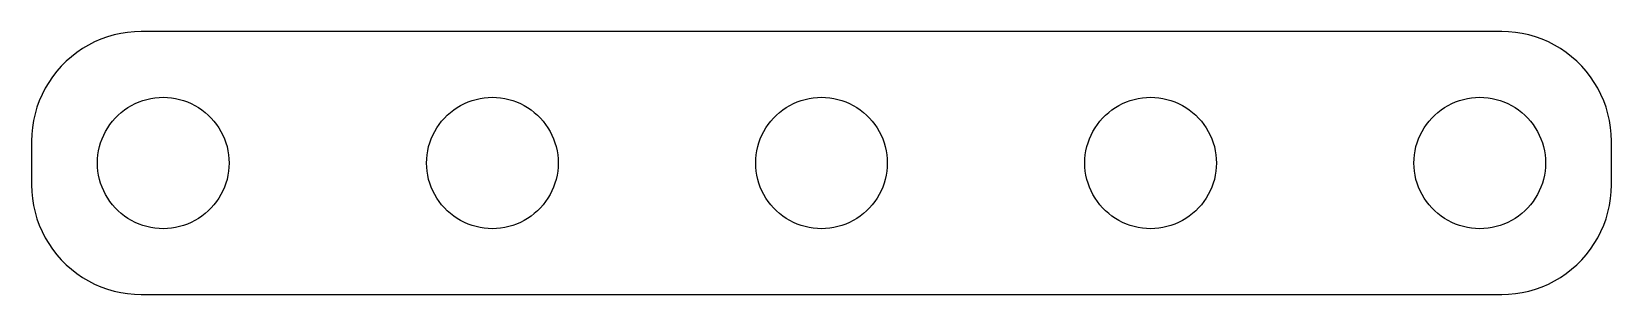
# Model space of a CAD drawing. Header units: metres. Extents: x -36 to 36, y -6 to 6.
import ezdxf

# ---------------------------------------------------------------- set-up
doc = ezdxf.new("R2010")
doc.units = ezdxf.units.M

msp = doc.modelspace()

# ---------------------------------------------------------------- linework, layer by layer
for p, q in [((-32.2435, 5.84291), (-32.5451, 5.75528)), ((-31.9369, 5.91144), (-32.2435, 5.84291)), ((-31.6267, 5.96057), (-31.9369, 5.91144)), ((-31.3139, 5.99013), (-31.6267, 5.96057)), ((-31, 6), (-31.3139, 5.99013)), ((31, 6), (-31, 6)), ((31.3139, 5.99013), (31, 6)), ((31.6267, 5.96057), (31.3139, 5.99013)), ((31.9369, 5.91144), (31.6267, 5.96057)), ((32.2435, 5.84291), (31.9369, 5.91144)), ((32.5451, 5.75528), (32.2435, 5.84291)), ((-33.9389, 5.04509), (-34.1871, 4.85257)), ((-33.6791, 5.22163), (-33.9389, 5.04509)), ((-33.4088, 5.38153), (-33.6791, 5.22163)), ((-33.1289, 5.52414), (-33.4088, 5.38153)), ((-32.8406, 5.64888), (-33.1289, 5.52414)), ((-32.5451, 5.75528), (-32.8406, 5.64888)), ((32.8406, 5.64888), (32.5451, 5.75528)), ((33.1289, 5.52414), (32.8406, 5.64888)), ((33.4088, 5.38153), (33.1289, 5.52414)), ((33.6791, 5.22163), (33.4088, 5.38153)), ((33.9389, 5.04509), (33.6791, 5.22163)), ((34.1871, 4.85257), (33.9389, 5.04509)), ((-34.6448, 4.42273), (-34.8526, 4.18712)), ((-34.4227, 4.64484), (-34.6448, 4.42273)), ((-34.1871, 4.85257), (-34.4227, 4.64484)), ((34.4227, 4.64484), (34.1871, 4.85257)), ((34.6448, 4.42273), (34.4227, 4.64484)), ((34.8526, 4.18712), (34.6448, 4.42273)), ((-35.2216, 3.67914), (-35.3815, 3.40877)), ((-35.0451, 3.93892), (-35.2216, 3.67914)), ((-34.8526, 4.18712), (-35.0451, 3.93892)), ((35.0451, 3.93892), (34.8526, 4.18712)), ((35.2216, 3.67914), (35.0451, 3.93892)), ((35.3815, 3.40877), (35.2216, 3.67914)), ((-35.5241, 3.12889), (-35.6489, 2.84062)), ((-35.3815, 3.40877), (-35.5241, 3.12889)), ((-30.927, 2.85316), (-30.7461, 2.90575)), ((-30.7461, 2.90575), (-30.5621, 2.94685)), ((-30.5621, 2.94685), (-30.376, 2.97633)), ((-30.376, 2.97633), (-30.1884, 2.99408)), ((-30.1884, 2.99408), (-30, 3)), ((-30, 3), (-29.8116, 2.99408)), ((-29.8116, 2.99408), (-29.624, 2.97633)), ((-29.624, 2.97633), (-29.4379, 2.94685)), ((-29.4379, 2.94685), (-29.2539, 2.90575)), ((-29.2539, 2.90575), (-29.0729, 2.85316)), ((-15.927, 2.85316), (-15.7461, 2.90575)), ((-15.7461, 2.90575), (-15.5621, 2.94685)), ((-15.5621, 2.94685), (-15.376, 2.97633)), ((-15.376, 2.97633), (-15.1884, 2.99408)), ((-15.1884, 2.99408), (-15, 3)), ((-15, 3), (-14.8116, 2.99408)), ((-14.8116, 2.99408), (-14.624, 2.97633)), ((-14.624, 2.97633), (-14.4379, 2.94685)), ((-14.4379, 2.94685), (-14.2539, 2.90575)), ((-14.2539, 2.90575), (-14.0729, 2.85316)), ((-0.927048, 2.85316), (-0.746063, 2.90575)), ((-0.746063, 2.90575), (-0.562134, 2.94685)), ((-0.562134, 2.94685), (-0.375992, 2.97633)), ((-0.375992, 2.97633), (-0.18837, 2.99408)), ((-0.18837, 2.99408), (0, 3)), ((0, 3), (0.18837, 2.99408)), ((0.18837, 2.99408), (0.375992, 2.97633)), ((0.375992, 2.97633), (0.562134, 2.94685)), ((0.562134, 2.94685), (0.746063, 2.90575)), ((0.746063, 2.90575), (0.927048, 2.85316)), ((14.0729, 2.85316), (14.2539, 2.90575)), ((14.2539, 2.90575), (14.4379, 2.94685)), ((14.4379, 2.94685), (14.624, 2.97633)), ((14.624, 2.97633), (14.8116, 2.99408)), ((14.8116, 2.99408), (15, 3)), ((15, 3), (15.1884, 2.99408)), ((15.1884, 2.99408), (15.376, 2.97633)), ((15.376, 2.97633), (15.5621, 2.94685)), ((15.5621, 2.94685), (15.7461, 2.90575)), ((15.7461, 2.90575), (15.927, 2.85316)), ((29.0729, 2.85316), (29.2539, 2.90575)), ((29.2539, 2.90575), (29.4379, 2.94685)), ((29.4379, 2.94685), (29.624, 2.97633)), ((29.624, 2.97633), (29.8116, 2.99408)), ((29.8116, 2.99408), (30, 3)), ((30, 3), (30.1884, 2.99408)), ((30.1884, 2.99408), (30.376, 2.97633)), ((30.376, 2.97633), (30.5621, 2.94685)), ((30.5621, 2.94685), (30.7461, 2.90575)), ((30.7461, 2.90575), (30.927, 2.85316)), ((35.5241, 3.12889), (35.3815, 3.40877)), ((35.6489, 2.84062), (35.5241, 3.12889)), ((-35.8429, 2.24345), (-35.9114, 1.9369)), ((-35.7553, 2.54509), (-35.8429, 2.24345)), ((-35.6489, 2.84062), (-35.7553, 2.54509)), ((-32.1869, 2.05363), (-32.0536, 2.1869)), ((-32.0536, 2.1869), (-31.9123, 2.31154)), ((-31.9123, 2.31154), (-31.7634, 2.42705)), ((-31.7634, 2.42705), (-31.6075, 2.53297)), ((-31.6075, 2.53297), (-31.4453, 2.62891)), ((-31.4453, 2.62891), (-31.2773, 2.71448)), ((-31.2773, 2.71448), (-31.1044, 2.78932)), ((-31.1044, 2.78932), (-30.927, 2.85316)), ((-29.0729, 2.85316), (-28.8956, 2.78932)), ((-28.8956, 2.78932), (-28.7227, 2.71448)), ((-28.7227, 2.71448), (-28.5547, 2.62891)), ((-28.5547, 2.62891), (-28.3925, 2.53297)), ((-28.3925, 2.53297), (-28.2366, 2.42705)), ((-28.2366, 2.42705), (-28.0877, 2.31154)), ((-28.0877, 2.31154), (-27.9464, 2.1869)), ((-27.9464, 2.1869), (-27.8131, 2.05363)), ((-17.1869, 2.05363), (-17.0536, 2.1869)), ((-17.0536, 2.1869), (-16.9123, 2.31154)), ((-16.9123, 2.31154), (-16.7634, 2.42705)), ((-16.7634, 2.42705), (-16.6075, 2.53297)), ((-16.6075, 2.53297), (-16.4453, 2.62891)), ((-16.4453, 2.62891), (-16.2773, 2.71448)), ((-16.2773, 2.71448), (-16.1044, 2.78932)), ((-16.1044, 2.78932), (-15.927, 2.85316)), ((-14.0729, 2.85316), (-13.8956, 2.78932)), ((-13.8956, 2.78932), (-13.7227, 2.71448)), ((-13.7227, 2.71448), (-13.5547, 2.62891)), ((-13.5547, 2.62891), (-13.3925, 2.53297)), ((-13.3925, 2.53297), (-13.2366, 2.42705)), ((-13.2366, 2.42705), (-13.0877, 2.31154)), ((-13.0877, 2.31154), (-12.9464, 2.1869)), ((-12.9464, 2.1869), (-12.8131, 2.05363)), ((-2.1869, 2.05363), (-2.05363, 2.1869)), ((-2.05363, 2.1869), (-1.91226, 2.31154)), ((-1.91226, 2.31154), (-1.76335, 2.42705)), ((-1.76335, 2.42705), (-1.60747, 2.53297)), ((-1.60747, 2.53297), (-1.44525, 2.62891)), ((-1.44525, 2.62891), (-1.27733, 2.71448)), ((-1.27733, 2.71448), (-1.10437, 2.78932)), ((-1.10437, 2.78932), (-0.927048, 2.85316)), ((0.927048, 2.85316), (1.10437, 2.78932)), ((1.10437, 2.78932), (1.27733, 2.71448)), ((1.27733, 2.71448), (1.44525, 2.62891)), ((1.44525, 2.62891), (1.60747, 2.53297)), ((1.60747, 2.53297), (1.76335, 2.42705)), ((1.76335, 2.42705), (1.91226, 2.31154)), ((1.91226, 2.31154), (2.05363, 2.1869)), ((2.05363, 2.1869), (2.1869, 2.05363)), ((12.8131, 2.05363), (12.9464, 2.1869)), ((12.9464, 2.1869), (13.0877, 2.31154)), ((13.0877, 2.31154), (13.2366, 2.42705)), ((13.2366, 2.42705), (13.3925, 2.53297)), ((13.3925, 2.53297), (13.5547, 2.62891)), ((13.5547, 2.62891), (13.7227, 2.71448)), ((13.7227, 2.71448), (13.8956, 2.78932)), ((13.8956, 2.78932), (14.0729, 2.85316)), ((15.927, 2.85316), (16.1044, 2.78932)), ((16.1044, 2.78932), (16.2773, 2.71448)), ((16.2773, 2.71448), (16.4453, 2.62891)), ((16.4453, 2.62891), (16.6075, 2.53297)), ((16.6075, 2.53297), (16.7634, 2.42705)), ((16.7634, 2.42705), (16.9123, 2.31154)), ((16.9123, 2.31154), (17.0536, 2.1869)), ((17.0536, 2.1869), (17.1869, 2.05363)), ((27.8131, 2.05363), (27.9464, 2.1869)), ((27.9464, 2.1869), (28.0877, 2.31154)), ((28.0877, 2.31154), (28.2366, 2.42705)), ((28.2366, 2.42705), (28.3925, 2.53297)), ((28.3925, 2.53297), (28.5547, 2.62891)), ((28.5547, 2.62891), (28.7227, 2.71448)), ((28.7227, 2.71448), (28.8956, 2.78932)), ((28.8956, 2.78932), (29.0729, 2.85316)), ((30.927, 2.85316), (31.1044, 2.78932)), ((31.1044, 2.78932), (31.2773, 2.71448)), ((31.2773, 2.71448), (31.4453, 2.62891)), ((31.4453, 2.62891), (31.6075, 2.53297)), ((31.6075, 2.53297), (31.7634, 2.42705)), ((31.7634, 2.42705), (31.9123, 2.31154)), ((31.9123, 2.31154), (32.0536, 2.1869)), ((32.0536, 2.1869), (32.1869, 2.05363)), ((35.7553, 2.54509), (35.6489, 2.84062)), ((35.8429, 2.24345), (35.7553, 2.54509)), ((35.9114, 1.9369), (35.8429, 2.24345)), ((-35.9606, 1.62666), (-35.9901, 1.31395)), ((-35.9114, 1.9369), (-35.9606, 1.62666)), ((-32.7145, 1.27733), (-32.6289, 1.44525)), ((-32.6289, 1.44525), (-32.533, 1.60747)), ((-32.533, 1.60747), (-32.427, 1.76335)), ((-32.427, 1.76335), (-32.3115, 1.91226)), ((-32.3115, 1.91226), (-32.1869, 2.05363)), ((-27.8131, 2.05363), (-27.6884, 1.91226)), ((-27.6884, 1.91226), (-27.5729, 1.76335)), ((-27.5729, 1.76335), (-27.467, 1.60747)), ((-27.467, 1.60747), (-27.3711, 1.44525)), ((-27.3711, 1.44525), (-27.2855, 1.27733)), ((-17.7145, 1.27733), (-17.6289, 1.44525)), ((-17.6289, 1.44525), (-17.533, 1.60747)), ((-17.533, 1.60747), (-17.427, 1.76335)), ((-17.427, 1.76335), (-17.3115, 1.91226)), ((-17.3115, 1.91226), (-17.1869, 2.05363)), ((-12.8131, 2.05363), (-12.6884, 1.91226)), ((-12.6884, 1.91226), (-12.5729, 1.76335)), ((-12.5729, 1.76335), (-12.467, 1.60747)), ((-12.467, 1.60747), (-12.3711, 1.44525)), ((-12.3711, 1.44525), (-12.2855, 1.27733)), ((-2.71448, 1.27733), (-2.62891, 1.44525)), ((-2.62891, 1.44525), (-2.53297, 1.60747)), ((-2.53297, 1.60747), (-2.42705, 1.76335)), ((-2.42705, 1.76335), (-2.31154, 1.91226)), ((-2.31154, 1.91226), (-2.1869, 2.05363)), ((2.1869, 2.05363), (2.31154, 1.91226)), ((2.31154, 1.91226), (2.42705, 1.76335)), ((2.42705, 1.76335), (2.53297, 1.60747)), ((2.53297, 1.60747), (2.62891, 1.44525)), ((2.62891, 1.44525), (2.71448, 1.27733)), ((12.2855, 1.27733), (12.3711, 1.44525)), ((12.3711, 1.44525), (12.467, 1.60747)), ((12.467, 1.60747), (12.5729, 1.76335)), ((12.5729, 1.76335), (12.6884, 1.91226)), ((12.6884, 1.91226), (12.8131, 2.05363)), ((17.1869, 2.05363), (17.3115, 1.91226)), ((17.3115, 1.91226), (17.427, 1.76335)), ((17.427, 1.76335), (17.533, 1.60747)), ((17.533, 1.60747), (17.6289, 1.44525)), ((17.6289, 1.44525), (17.7145, 1.27733)), ((27.2855, 1.27733), (27.3711, 1.44525)), ((27.3711, 1.44525), (27.467, 1.60747)), ((27.467, 1.60747), (27.5729, 1.76335)), ((27.5729, 1.76335), (27.6884, 1.91226)), ((27.6884, 1.91226), (27.8131, 2.05363)), ((32.1869, 2.05363), (32.3115, 1.91226)), ((32.3115, 1.91226), (32.427, 1.76335)), ((32.427, 1.76335), (32.533, 1.60747)), ((32.533, 1.60747), (32.6289, 1.44525)), ((32.6289, 1.44525), (32.7145, 1.27733)), ((35.9606, 1.62666), (35.9114, 1.9369)), ((35.9901, 1.31395), (35.9606, 1.62666)), ((-35.9901, 1.31395), (-36, 1)), ((-36, 1), (-36, -1)), ((-32.9469, 0.562134), (-32.9057, 0.746063)), ((-32.9057, 0.746063), (-32.8532, 0.927048)), ((-32.8532, 0.927048), (-32.7893, 1.10437)), ((-32.7893, 1.10437), (-32.7145, 1.27733)), ((-27.2855, 1.27733), (-27.2107, 1.10437)), ((-27.2107, 1.10437), (-27.1468, 0.927048)), ((-27.1468, 0.927048), (-27.0942, 0.746063)), ((-27.0942, 0.746063), (-27.0531, 0.562134)), ((-17.9469, 0.562134), (-17.9057, 0.746063)), ((-17.9057, 0.746063), (-17.8532, 0.927048)), ((-17.8532, 0.927048), (-17.7893, 1.10437)), ((-17.7893, 1.10437), (-17.7145, 1.27733)), ((-12.2855, 1.27733), (-12.2107, 1.10437)), ((-12.2107, 1.10437), (-12.1468, 0.927048)), ((-12.1468, 0.927048), (-12.0942, 0.746063)), ((-12.0942, 0.746063), (-12.0531, 0.562134)), ((-2.94685, 0.562134), (-2.90575, 0.746063)), ((-2.90575, 0.746063), (-2.85316, 0.927048)), ((-2.85316, 0.927048), (-2.78932, 1.10437)), ((-2.78932, 1.10437), (-2.71448, 1.27733)), ((2.71448, 1.27733), (2.78932, 1.10437)), ((2.78932, 1.10437), (2.85316, 0.927048)), ((2.85316, 0.927048), (2.90575, 0.746063)), ((2.90575, 0.746063), (2.94685, 0.562134)), ((12.0531, 0.562134), (12.0942, 0.746063)), ((12.0942, 0.746063), (12.1468, 0.927048)), ((12.1468, 0.927048), (12.2107, 1.10437)), ((12.2107, 1.10437), (12.2855, 1.27733)), ((17.7145, 1.27733), (17.7893, 1.10437)), ((17.7893, 1.10437), (17.8532, 0.927048)), ((17.8532, 0.927048), (17.9057, 0.746063)), ((17.9057, 0.746063), (17.9469, 0.562134)), ((27.0531, 0.562134), (27.0942, 0.746063)), ((27.0942, 0.746063), (27.1468, 0.927048)), ((27.1468, 0.927048), (27.2107, 1.10437)), ((27.2107, 1.10437), (27.2855, 1.27733)), ((32.7145, 1.27733), (32.7893, 1.10437)), ((32.7893, 1.10437), (32.8532, 0.927048)), ((32.8532, 0.927048), (32.9057, 0.746063)), ((32.9057, 0.746063), (32.9469, 0.562134)), ((36, 1), (35.9901, 1.31395)), ((36, -1), (36, 1)), ((-33, 0), (-32.9941, 0.18837)), ((-32.9941, -0.18837), (-33, 0)), ((-32.9941, 0.18837), (-32.9763, 0.375992)), ((-32.9763, 0.375992), (-32.9469, 0.562134)), ((-27.0531, 0.562134), (-27.0237, 0.375992)), ((-27.0237, 0.375992), (-27.0059, 0.18837)), ((-27.0059, 0.18837), (-27, 0)), ((-27, 0), (-27.0059, -0.18837)), ((-18, 0), (-17.9941, 0.18837)), ((-17.9941, -0.18837), (-18, 0)), ((-17.9941, 0.18837), (-17.9763, 0.375992)), ((-17.9763, 0.375992), (-17.9469, 0.562134)), ((-12.0531, 0.562134), (-12.0237, 0.375992)), ((-12.0237, 0.375992), (-12.0059, 0.18837)), ((-12.0059, 0.18837), (-12, 0)), ((-12, 0), (-12.0059, -0.18837)), ((-3, 0), (-2.99408, 0.18837)), ((-2.99408, -0.18837), (-3, 0)), ((-2.99408, 0.18837), (-2.97633, 0.375992)), ((-2.97633, 0.375992), (-2.94685, 0.562134)), ((2.94685, 0.562134), (2.97633, 0.375992)), ((2.97633, 0.375992), (2.99408, 0.18837)), ((2.99408, 0.18837), (3, 0)), ((3, 0), (2.99408, -0.18837)), ((12, 0), (12.0059, 0.18837)), ((12.0059, -0.18837), (12, 0)), ((12.0059, 0.18837), (12.0237, 0.375992)), ((12.0237, 0.375992), (12.0531, 0.562134)), ((17.9469, 0.562134), (17.9763, 0.375992)), ((17.9763, 0.375992), (17.9941, 0.18837)), ((17.9941, 0.18837), (18, 0)), ((18, 0), (17.9941, -0.18837)), ((27, 0), (27.0059, 0.18837)), ((27.0059, -0.18837), (27, 0)), ((27.0059, 0.18837), (27.0237, 0.375992)), ((27.0237, 0.375992), (27.0531, 0.562134)), ((32.9469, 0.562134), (32.9763, 0.375992)), ((32.9763, 0.375992), (32.9941, 0.18837)), ((32.9941, 0.18837), (33, 0)), ((33, 0), (32.9941, -0.18837)), ((-32.9763, -0.375992), (-32.9941, -0.18837)), ((-32.9469, -0.562134), (-32.9763, -0.375992)), ((-32.9057, -0.746063), (-32.9469, -0.562134)), ((-27.0531, -0.562134), (-27.0942, -0.746063)), ((-27.0237, -0.375992), (-27.0531, -0.562134)), ((-27.0059, -0.18837), (-27.0237, -0.375992)), ((-17.9763, -0.375992), (-17.9941, -0.18837)), ((-17.9469, -0.562134), (-17.9763, -0.375992)), ((-17.9057, -0.746063), (-17.9469, -0.562134)), ((-12.0531, -0.562134), (-12.0942, -0.746063)), ((-12.0237, -0.375992), (-12.0531, -0.562134)), ((-12.0059, -0.18837), (-12.0237, -0.375992)), ((-2.97633, -0.375992), (-2.99408, -0.18837)), ((-2.94685, -0.562134), (-2.97633, -0.375992)), ((-2.90575, -0.746063), (-2.94685, -0.562134)), ((2.94685, -0.562134), (2.90575, -0.746063)), ((2.97633, -0.375992), (2.94685, -0.562134)), ((2.99408, -0.18837), (2.97633, -0.375992)), ((12.0237, -0.375992), (12.0059, -0.18837)), ((12.0531, -0.562134), (12.0237, -0.375992)), ((12.0942, -0.746063), (12.0531, -0.562134)), ((17.9469, -0.562134), (17.9057, -0.746063)), ((17.9763, -0.375992), (17.9469, -0.562134)), ((17.9941, -0.18837), (17.9763, -0.375992)), ((27.0237, -0.375992), (27.0059, -0.18837)), ((27.0531, -0.562134), (27.0237, -0.375992)), ((27.0942, -0.746063), (27.0531, -0.562134)), ((32.9469, -0.562134), (32.9057, -0.746063)), ((32.9763, -0.375992), (32.9469, -0.562134)), ((32.9941, -0.18837), (32.9763, -0.375992)), ((-36, -1), (-35.9901, -1.31395)), ((-35.9901, -1.31395), (-35.9606, -1.62666)), ((-32.8532, -0.927048), (-32.9057, -0.746063)), ((-32.7893, -1.10437), (-32.8532, -0.927048)), ((-32.7145, -1.27733), (-32.7893, -1.10437)), ((-32.6289, -1.44525), (-32.7145, -1.27733)), ((-27.2855, -1.27733), (-27.3711, -1.44525)), ((-27.2107, -1.10437), (-27.2855, -1.27733)), ((-27.1468, -0.927048), (-27.2107, -1.10437)), ((-27.0942, -0.746063), (-27.1468, -0.927048)), ((-17.8532, -0.927048), (-17.9057, -0.746063)), ((-17.7893, -1.10437), (-17.8532, -0.927048)), ((-17.7145, -1.27733), (-17.7893, -1.10437)), ((-17.6289, -1.44525), (-17.7145, -1.27733)), ((-12.2855, -1.27733), (-12.3711, -1.44525)), ((-12.2107, -1.10437), (-12.2855, -1.27733)), ((-12.1468, -0.927048), (-12.2107, -1.10437)), ((-12.0942, -0.746063), (-12.1468, -0.927048)), ((-2.85316, -0.927048), (-2.90575, -0.746063)), ((-2.78932, -1.10437), (-2.85316, -0.927048)), ((-2.71448, -1.27733), (-2.78932, -1.10437)), ((-2.62891, -1.44525), (-2.71448, -1.27733)), ((2.71448, -1.27733), (2.62891, -1.44525)), ((2.78932, -1.10437), (2.71448, -1.27733)), ((2.85316, -0.927048), (2.78932, -1.10437)), ((2.90575, -0.746063), (2.85316, -0.927048)), ((12.1468, -0.927048), (12.0942, -0.746063)), ((12.2107, -1.10437), (12.1468, -0.927048)), ((12.2855, -1.27733), (12.2107, -1.10437)), ((12.3711, -1.44525), (12.2855, -1.27733)), ((17.7145, -1.27733), (17.6289, -1.44525)), ((17.7893, -1.10437), (17.7145, -1.27733)), ((17.8532, -0.927048), (17.7893, -1.10437)), ((17.9057, -0.746063), (17.8532, -0.927048)), ((27.1468, -0.927048), (27.0942, -0.746063)), ((27.2107, -1.10437), (27.1468, -0.927048)), ((27.2855, -1.27733), (27.2107, -1.10437)), ((27.3711, -1.44525), (27.2855, -1.27733)), ((32.7145, -1.27733), (32.6289, -1.44525)), ((32.7893, -1.10437), (32.7145, -1.27733)), ((32.8532, -0.927048), (32.7893, -1.10437)), ((32.9057, -0.746063), (32.8532, -0.927048)), ((35.9606, -1.62666), (35.9901, -1.31395)), ((35.9901, -1.31395), (36, -1)), ((-35.9606, -1.62666), (-35.9114, -1.9369)), ((-35.9114, -1.9369), (-35.8429, -2.24345)), ((-32.533, -1.60747), (-32.6289, -1.44525)), ((-32.427, -1.76335), (-32.533, -1.60747)), ((-32.3115, -1.91226), (-32.427, -1.76335)), ((-32.1869, -2.05363), (-32.3115, -1.91226)), ((-32.0536, -2.1869), (-32.1869, -2.05363)), ((-27.8131, -2.05363), (-27.9464, -2.1869)), ((-27.6884, -1.91226), (-27.8131, -2.05363)), ((-27.5729, -1.76335), (-27.6884, -1.91226)), ((-27.467, -1.60747), (-27.5729, -1.76335)), ((-27.3711, -1.44525), (-27.467, -1.60747)), ((-17.533, -1.60747), (-17.6289, -1.44525)), ((-17.427, -1.76335), (-17.533, -1.60747)), ((-17.3115, -1.91226), (-17.427, -1.76335)), ((-17.1869, -2.05363), (-17.3115, -1.91226)), ((-17.0536, -2.1869), (-17.1869, -2.05363)), ((-12.8131, -2.05363), (-12.9464, -2.1869)), ((-12.6884, -1.91226), (-12.8131, -2.05363)), ((-12.5729, -1.76335), (-12.6884, -1.91226)), ((-12.467, -1.60747), (-12.5729, -1.76335)), ((-12.3711, -1.44525), (-12.467, -1.60747)), ((-2.53297, -1.60747), (-2.62891, -1.44525)), ((-2.42705, -1.76335), (-2.53297, -1.60747)), ((-2.31154, -1.91226), (-2.42705, -1.76335)), ((-2.1869, -2.05363), (-2.31154, -1.91226)), ((-2.05363, -2.1869), (-2.1869, -2.05363)), ((2.1869, -2.05363), (2.05363, -2.1869)), ((2.31154, -1.91226), (2.1869, -2.05363)), ((2.42705, -1.76335), (2.31154, -1.91226)), ((2.53297, -1.60747), (2.42705, -1.76335)), ((2.62891, -1.44525), (2.53297, -1.60747)), ((12.467, -1.60747), (12.3711, -1.44525)), ((12.5729, -1.76335), (12.467, -1.60747)), ((12.6884, -1.91226), (12.5729, -1.76335)), ((12.8131, -2.05363), (12.6884, -1.91226)), ((12.9464, -2.1869), (12.8131, -2.05363)), ((17.1869, -2.05363), (17.0536, -2.1869)), ((17.3115, -1.91226), (17.1869, -2.05363)), ((17.427, -1.76335), (17.3115, -1.91226)), ((17.533, -1.60747), (17.427, -1.76335)), ((17.6289, -1.44525), (17.533, -1.60747)), ((27.467, -1.60747), (27.3711, -1.44525)), ((27.5729, -1.76335), (27.467, -1.60747)), ((27.6884, -1.91226), (27.5729, -1.76335)), ((27.8131, -2.05363), (27.6884, -1.91226)), ((27.9464, -2.1869), (27.8131, -2.05363)), ((32.1869, -2.05363), (32.0536, -2.1869)), ((32.3115, -1.91226), (32.1869, -2.05363)), ((32.427, -1.76335), (32.3115, -1.91226)), ((32.533, -1.60747), (32.427, -1.76335)), ((32.6289, -1.44525), (32.533, -1.60747)), ((35.8429, -2.24345), (35.9114, -1.9369)), ((35.9114, -1.9369), (35.9606, -1.62666)), ((-35.8429, -2.24345), (-35.7553, -2.54509)), ((-35.7553, -2.54509), (-35.6489, -2.84062)), ((-35.6489, -2.84062), (-35.5241, -3.12889)), ((-31.9123, -2.31154), (-32.0536, -2.1869)), ((-31.7634, -2.42705), (-31.9123, -2.31154)), ((-31.6075, -2.53297), (-31.7634, -2.42705)), ((-31.4453, -2.62891), (-31.6075, -2.53297)), ((-31.2773, -2.71448), (-31.4453, -2.62891)), ((-31.1044, -2.78932), (-31.2773, -2.71448)), ((-30.927, -2.85316), (-31.1044, -2.78932)), ((-30.7461, -2.90575), (-30.927, -2.85316)), ((-29.0729, -2.85316), (-29.2539, -2.90575)), ((-28.8956, -2.78932), (-29.0729, -2.85316)), ((-28.7227, -2.71448), (-28.8956, -2.78932)), ((-28.5547, -2.62891), (-28.7227, -2.71448)), ((-28.3925, -2.53297), (-28.5547, -2.62891)), ((-28.2366, -2.42705), (-28.3925, -2.53297)), ((-28.0877, -2.31154), (-28.2366, -2.42705)), ((-27.9464, -2.1869), (-28.0877, -2.31154)), ((-16.9123, -2.31154), (-17.0536, -2.1869)), ((-16.7634, -2.42705), (-16.9123, -2.31154)), ((-16.6075, -2.53297), (-16.7634, -2.42705)), ((-16.4453, -2.62891), (-16.6075, -2.53297)), ((-16.2773, -2.71448), (-16.4453, -2.62891)), ((-16.1044, -2.78932), (-16.2773, -2.71448)), ((-15.927, -2.85316), (-16.1044, -2.78932)), ((-15.7461, -2.90575), (-15.927, -2.85316)), ((-14.0729, -2.85316), (-14.2539, -2.90575)), ((-13.8956, -2.78932), (-14.0729, -2.85316)), ((-13.7227, -2.71448), (-13.8956, -2.78932)), ((-13.5547, -2.62891), (-13.7227, -2.71448)), ((-13.3925, -2.53297), (-13.5547, -2.62891)), ((-13.2366, -2.42705), (-13.3925, -2.53297)), ((-13.0877, -2.31154), (-13.2366, -2.42705)), ((-12.9464, -2.1869), (-13.0877, -2.31154)), ((-1.91226, -2.31154), (-2.05363, -2.1869)), ((-1.76335, -2.42705), (-1.91226, -2.31154)), ((-1.60747, -2.53297), (-1.76335, -2.42705)), ((-1.44525, -2.62891), (-1.60747, -2.53297)), ((-1.27733, -2.71448), (-1.44525, -2.62891)), ((-1.10437, -2.78932), (-1.27733, -2.71448)), ((-0.927048, -2.85316), (-1.10437, -2.78932)), ((-0.746063, -2.90575), (-0.927048, -2.85316)), ((0.927048, -2.85316), (0.746063, -2.90575)), ((1.10437, -2.78932), (0.927048, -2.85316)), ((1.27733, -2.71448), (1.10437, -2.78932)), ((1.44525, -2.62891), (1.27733, -2.71448)), ((1.60747, -2.53297), (1.44525, -2.62891)), ((1.76335, -2.42705), (1.60747, -2.53297)), ((1.91226, -2.31154), (1.76335, -2.42705)), ((2.05363, -2.1869), (1.91226, -2.31154)), ((13.0877, -2.31154), (12.9464, -2.1869)), ((13.2366, -2.42705), (13.0877, -2.31154)), ((13.3925, -2.53297), (13.2366, -2.42705)), ((13.5547, -2.62891), (13.3925, -2.53297)), ((13.7227, -2.71448), (13.5547, -2.62891)), ((13.8956, -2.78932), (13.7227, -2.71448)), ((14.0729, -2.85316), (13.8956, -2.78932)), ((14.2539, -2.90575), (14.0729, -2.85316)), ((15.927, -2.85316), (15.7461, -2.90575)), ((16.1044, -2.78932), (15.927, -2.85316)), ((16.2773, -2.71448), (16.1044, -2.78932)), ((16.4453, -2.62891), (16.2773, -2.71448)), ((16.6075, -2.53297), (16.4453, -2.62891)), ((16.7634, -2.42705), (16.6075, -2.53297)), ((16.9123, -2.31154), (16.7634, -2.42705)), ((17.0536, -2.1869), (16.9123, -2.31154)), ((28.0877, -2.31154), (27.9464, -2.1869)), ((28.2366, -2.42705), (28.0877, -2.31154)), ((28.3925, -2.53297), (28.2366, -2.42705)), ((28.5547, -2.62891), (28.3925, -2.53297)), ((28.7227, -2.71448), (28.5547, -2.62891)), ((28.8956, -2.78932), (28.7227, -2.71448)), ((29.0729, -2.85316), (28.8956, -2.78932)), ((29.2539, -2.90575), (29.0729, -2.85316)), ((30.927, -2.85316), (30.7461, -2.90575)), ((31.1044, -2.78932), (30.927, -2.85316)), ((31.2773, -2.71448), (31.1044, -2.78932)), ((31.4453, -2.62891), (31.2773, -2.71448)), ((31.6075, -2.53297), (31.4453, -2.62891)), ((31.7634, -2.42705), (31.6075, -2.53297)), ((31.9123, -2.31154), (31.7634, -2.42705)), ((32.0536, -2.1869), (31.9123, -2.31154)), ((35.5241, -3.12889), (35.6489, -2.84062)), ((35.6489, -2.84062), (35.7553, -2.54509)), ((35.7553, -2.54509), (35.8429, -2.24345)), ((-35.5241, -3.12889), (-35.3815, -3.40877)), ((-35.3815, -3.40877), (-35.2216, -3.67914)), ((-30.5621, -2.94685), (-30.7461, -2.90575)), ((-30.376, -2.97633), (-30.5621, -2.94685)), ((-30.1884, -2.99408), (-30.376, -2.97633)), ((-30, -3), (-30.1884, -2.99408)), ((-29.8116, -2.99408), (-30, -3)), ((-29.624, -2.97633), (-29.8116, -2.99408)), ((-29.4379, -2.94685), (-29.624, -2.97633)), ((-29.2539, -2.90575), (-29.4379, -2.94685)), ((-15.5621, -2.94685), (-15.7461, -2.90575)), ((-15.376, -2.97633), (-15.5621, -2.94685)), ((-15.1884, -2.99408), (-15.376, -2.97633)), ((-15, -3), (-15.1884, -2.99408)), ((-14.8116, -2.99408), (-15, -3)), ((-14.624, -2.97633), (-14.8116, -2.99408)), ((-14.4379, -2.94685), (-14.624, -2.97633)), ((-14.2539, -2.90575), (-14.4379, -2.94685)), ((-0.562134, -2.94685), (-0.746063, -2.90575)), ((-0.375992, -2.97633), (-0.562134, -2.94685)), ((-0.18837, -2.99408), (-0.375992, -2.97633)), ((0, -3), (-0.18837, -2.99408)), ((0.18837, -2.99408), (0, -3)), ((0.375992, -2.97633), (0.18837, -2.99408)), ((0.562134, -2.94685), (0.375992, -2.97633)), ((0.746063, -2.90575), (0.562134, -2.94685)), ((14.4379, -2.94685), (14.2539, -2.90575)), ((14.624, -2.97633), (14.4379, -2.94685)), ((14.8116, -2.99408), (14.624, -2.97633)), ((15, -3), (14.8116, -2.99408)), ((15.1884, -2.99408), (15, -3)), ((15.376, -2.97633), (15.1884, -2.99408)), ((15.5621, -2.94685), (15.376, -2.97633)), ((15.7461, -2.90575), (15.5621, -2.94685)), ((29.4379, -2.94685), (29.2539, -2.90575)), ((29.624, -2.97633), (29.4379, -2.94685)), ((29.8116, -2.99408), (29.624, -2.97633)), ((30, -3), (29.8116, -2.99408)), ((30.1884, -2.99408), (30, -3)), ((30.376, -2.97633), (30.1884, -2.99408)), ((30.5621, -2.94685), (30.376, -2.97633)), ((30.7461, -2.90575), (30.5621, -2.94685)), ((35.2216, -3.67914), (35.3815, -3.40877)), ((35.3815, -3.40877), (35.5241, -3.12889)), ((-35.2216, -3.67914), (-35.0451, -3.93892)), ((-35.0451, -3.93892), (-34.8526, -4.18712)), ((-34.8526, -4.18712), (-34.6448, -4.42273)), ((34.6448, -4.42273), (34.8526, -4.18712)), ((34.8526, -4.18712), (35.0451, -3.93892)), ((35.0451, -3.93892), (35.2216, -3.67914)), ((-34.6448, -4.42273), (-34.4227, -4.64484)), ((-34.4227, -4.64484), (-34.1871, -4.85257)), ((-34.1871, -4.85257), (-33.9389, -5.04509)), ((33.9389, -5.04509), (34.1871, -4.85257)), ((34.1871, -4.85257), (34.4227, -4.64484)), ((34.4227, -4.64484), (34.6448, -4.42273)), ((-33.9389, -5.04509), (-33.6791, -5.22163)), ((-33.6791, -5.22163), (-33.4088, -5.38153)), ((-33.4088, -5.38153), (-33.1289, -5.52414)), ((-33.1289, -5.52414), (-32.8406, -5.64888)), ((-32.8406, -5.64888), (-32.5451, -5.75528)), ((-32.5451, -5.75528), (-32.2435, -5.84291)), ((32.2435, -5.84291), (32.5451, -5.75528)), ((32.5451, -5.75528), (32.8406, -5.64888)), ((32.8406, -5.64888), (33.1289, -5.52414)), ((33.1289, -5.52414), (33.4088, -5.38153)), ((33.4088, -5.38153), (33.6791, -5.22163)), ((33.6791, -5.22163), (33.9389, -5.04509)), ((-32.2435, -5.84291), (-31.9369, -5.91144)), ((-31.9369, -5.91144), (-31.6267, -5.96057)), ((-31.6267, -5.96057), (-31.3139, -5.99013)), ((-31.3139, -5.99013), (-31, -6)), ((-31, -6), (31, -6)), ((31, -6), (31.3139, -5.99013)), ((31.3139, -5.99013), (31.6267, -5.96057)), ((31.6267, -5.96057), (31.9369, -5.91144)), ((31.9369, -5.91144), (32.2435, -5.84291))]:
    msp.add_line(p, q)

doc.saveas('drawing.dxf')
